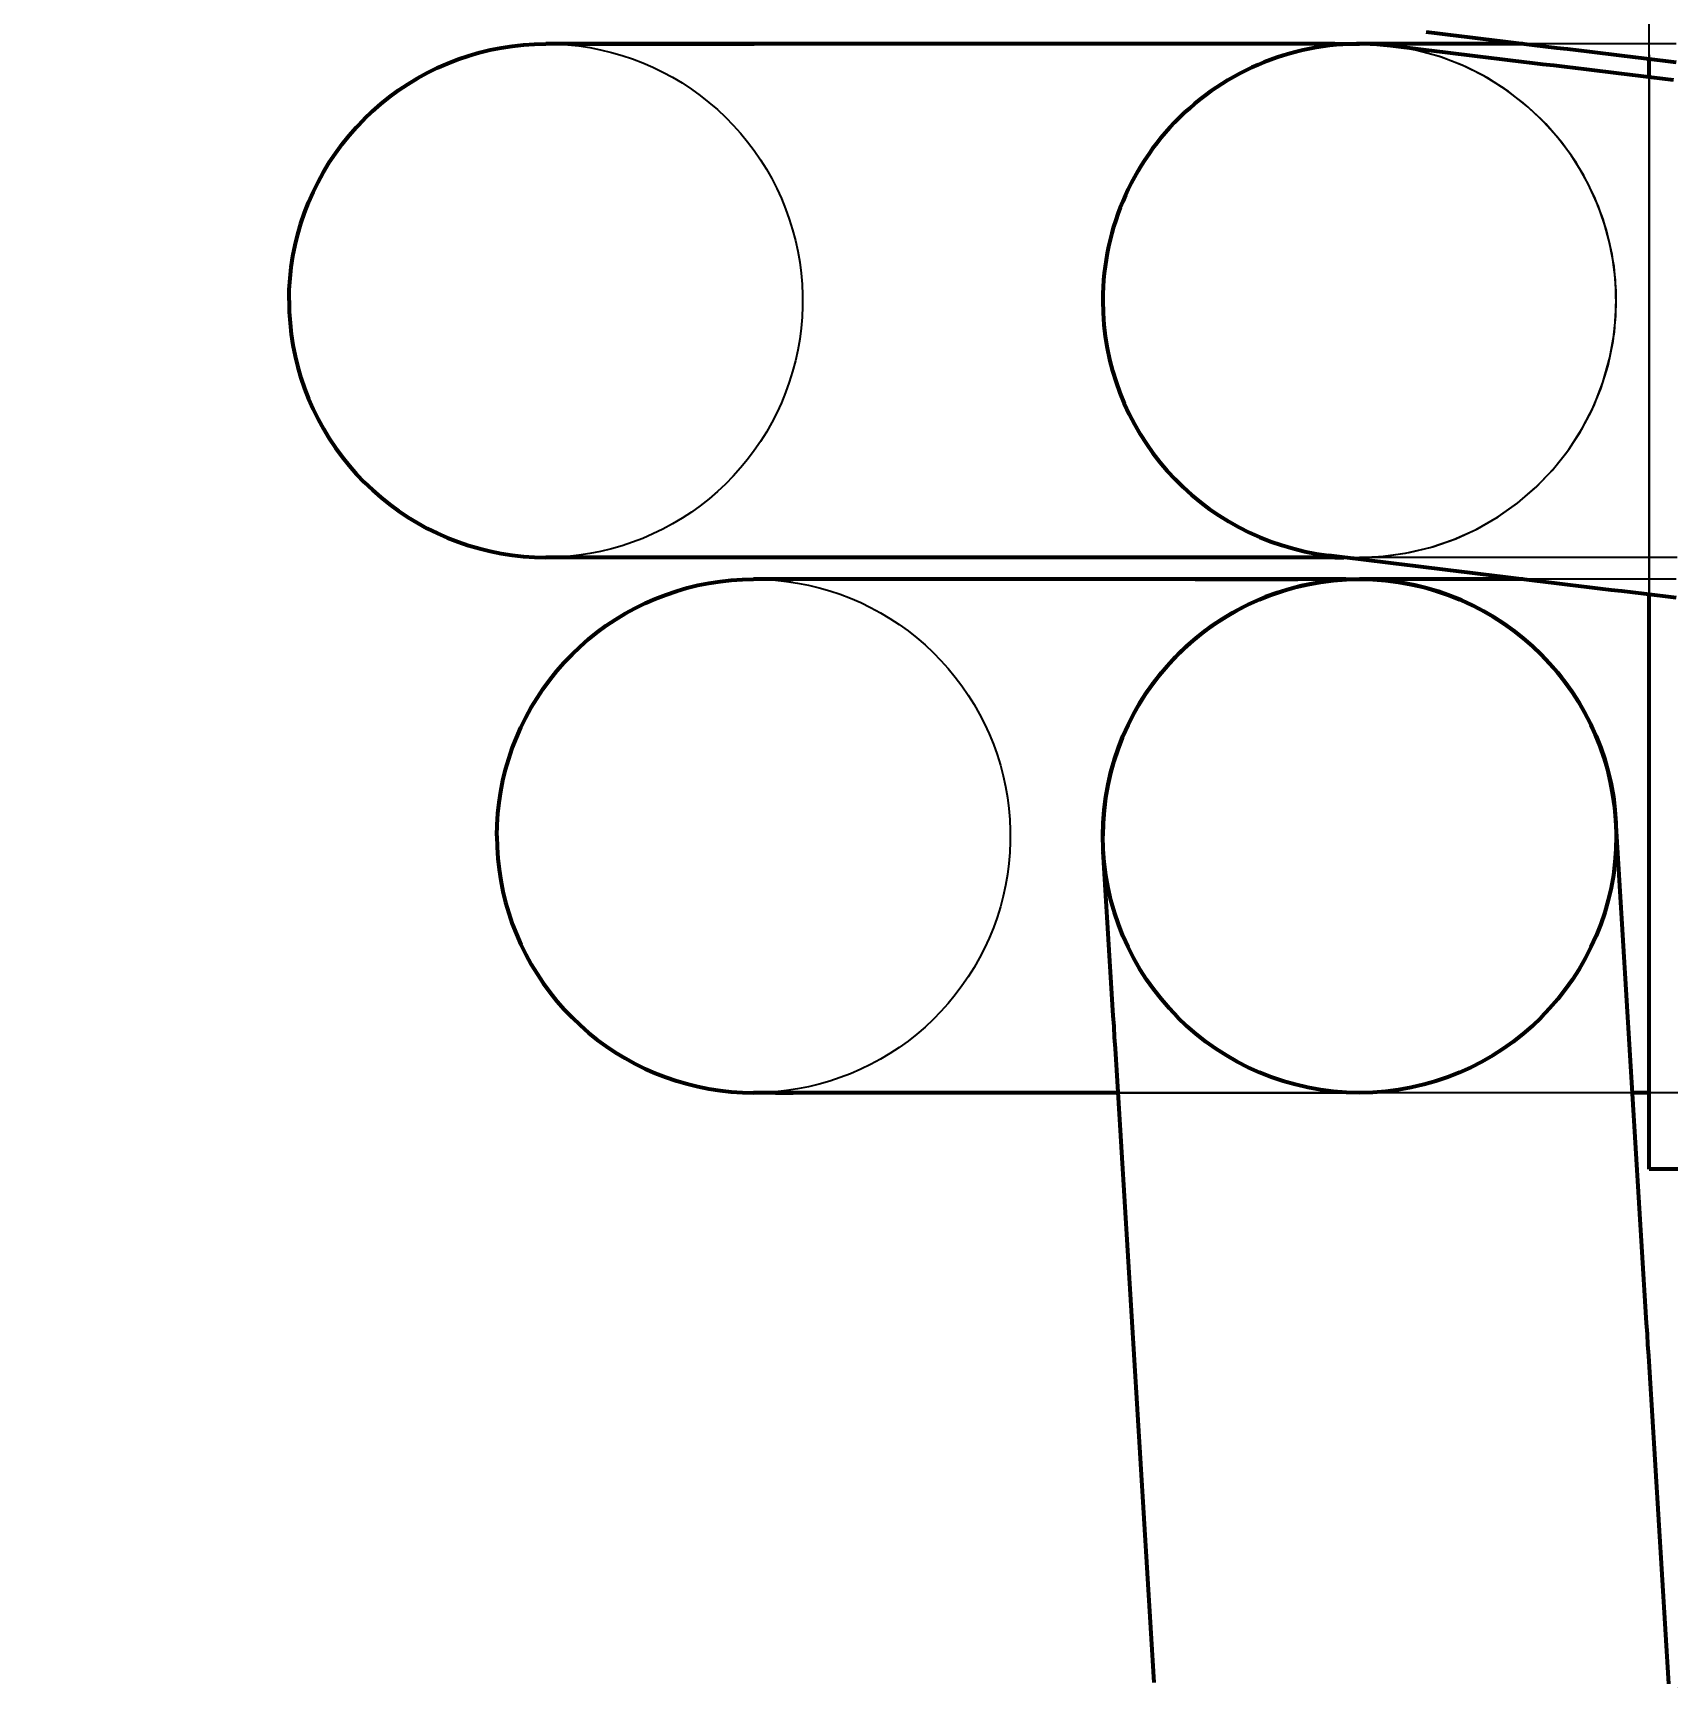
# Model space of a CAD drawing. Header units: millimetres. Extents: x 0 to 2382, y 0 to 420.
# Drawn here: x 145.69 to 153.18, y 153.54 to 161.08 of the extents above; entities that cross this region are included whole.
import ezdxf

# ---------------------------------------------------------------- set-up
doc = ezdxf.new("R2010")
doc.units = ezdxf.units.MM
doc.linetypes.add('IRAM-E-TRAZOS', pattern=[5, 4, -1])
doc.layers.add('01-VISIBLE', color=7, linetype='CONTINUOUS', lineweight=70)
doc.layers.add('02-OCULTA', color=4, linetype='IRAM-E-TRAZOS', lineweight=35)

msp = doc.modelspace()

# ---------------------------------------------------------------- linework, layer by layer
at = {"layer": '01-VISIBLE'}
for p, q in [((148.2161, 161.0281), (148.2046, 161.0281)), ((150.6034, 161.0281), (148.9962, 161.0281)), ((151.6522, 161.0281), (151.4477, 161.0281)), ((153.0909, 160.875), (153.0909, 160.9575)), ((148.2161, 158.6781), (148.2046, 158.6781)), ((150.6034, 158.6781), (148.9962, 158.6781)), ((151.6522, 158.6781), (151.4477, 158.6781)), ((149.1745, 158.5781), (149.0924, 158.5781)), ((149.0924, 158.5781), (149.1745, 158.5781)), ((151.0134, 158.5781), (149.6453, 158.5781)), ((151.7036, 158.5781), (151.4842, 158.5781)), ((153.0909, 155.8781), (153.0909, 158.5075)), ((149.1745, 156.2281), (149.0924, 156.2281)), ((149.0924, 156.2281), (149.1745, 156.2281)), ((150.6607, 156.2281), (149.6453, 156.2281)), ((160.0355, 155.8781), (153.0909, 155.8781))]:
    msp.add_line(p, q, dxfattribs=at)
for points in [[(153.2155, 160.9423), (153.1657, 160.9483), (153.116, 160.9544), (153.0662, 160.9605), (153.0165, 160.9666), (152.9667, 160.9727), (152.917, 160.9787), (152.8672, 160.9848), (152.8175, 160.9909), (152.7677, 160.997), (152.7179, 161.0031), (152.6682, 161.0091), (152.6184, 161.0152), (152.5687, 161.0213), (152.5189, 161.0274), (152.4692, 161.0335), (152.4194, 161.0395), (152.3697, 161.0456), (152.3199, 161.0517), (152.2701, 161.0578), (152.2204, 161.0639), (152.1706, 161.0699), (152.1209, 161.076), (152.0711, 161.0821)], [(146.8671, 159.8531), (146.8682, 159.9044), (146.8716, 159.9555), (146.8772, 160.0065), (146.885, 160.0572), (146.895, 160.1074), (146.9072, 160.1572), (146.9215, 160.2065), (146.938, 160.255), (146.9566, 160.3028), (146.9772, 160.3497), (146.9999, 160.3957), (147.0245, 160.4406), (147.0511, 160.4845), (147.0796, 160.5271), (147.1099, 160.5684), (147.142, 160.6084), (147.1758, 160.647), (147.2113, 160.684), (147.2483, 160.7194), (147.2868, 160.7532), (147.3268, 160.7853), (147.3682, 160.8156), (147.4108, 160.8441), (147.4546, 160.8707), (147.4996, 160.8954), (147.5455, 160.918), (147.5925, 160.9387), (147.6402, 160.9573), (147.6888, 160.9737), (147.738, 160.9881), (147.7878, 161.0003), (147.8381, 161.0103), (147.8887, 161.0181), (147.9397, 161.0237), (147.9909, 161.027), (148.0421, 161.0281)], [(148.2046, 161.0281), (148.1776, 161.0281), (148.1505, 161.0281), (148.1234, 161.0281), (148.0963, 161.0281), (148.0692, 161.0281), (148.0421, 161.0281)], [(148.2046, 161.0281), (148.1776, 161.0281), (148.1505, 161.0281), (148.1234, 161.0281), (148.0963, 161.0281), (148.0692, 161.0281), (148.0421, 161.0281)], [(148.2052, 161.0281), (148.2579, 161.0281), (148.3107, 161.0281), (148.3634, 161.0281), (148.4161, 161.0281), (148.4689, 161.0281), (148.5216, 161.0281), (148.5743, 161.0281), (148.6271, 161.0281), (148.6798, 161.0281), (148.7325, 161.0281), (148.7852, 161.0281), (148.838, 161.0281), (148.8907, 161.0281), (148.9434, 161.0281), (148.9962, 161.0281)], [(148.9962, 161.0281), (148.9442, 161.0281), (148.8922, 161.0281), (148.8402, 161.0281), (148.7882, 161.0281), (148.7362, 161.0281), (148.6842, 161.0281), (148.6322, 161.0281), (148.5802, 161.0281), (148.5282, 161.0281), (148.4762, 161.0281), (148.4242, 161.0281), (148.3722, 161.0281), (148.3202, 161.0281), (148.2681, 161.0281), (148.2161, 161.0281)], [(151.4477, 161.0281), (151.3949, 161.0281), (151.3421, 161.0281), (151.2894, 161.0281), (151.2366, 161.0281), (151.1838, 161.0281), (151.1311, 161.0281), (151.0783, 161.0281), (151.0255, 161.0281), (150.9728, 161.0281), (150.92, 161.0281), (150.8672, 161.0281), (150.8145, 161.0281), (150.7617, 161.0281), (150.7089, 161.0281), (150.6562, 161.0281), (150.6034, 161.0281)], [(151.6522, 161.0281), (151.6712, 161.0281), (151.6901, 161.0281), (151.709, 161.0281), (151.728, 161.0281), (151.7469, 161.0281), (151.7659, 161.0281)], [(152.5127, 161.0281), (152.4593, 161.0281), (152.406, 161.0281), (152.3527, 161.0281), (152.2993, 161.0281), (152.246, 161.0281), (152.1926, 161.0281), (152.1393, 161.0281), (152.0859, 161.0281), (152.0326, 161.0281), (151.9792, 161.0281), (151.9259, 161.0281), (151.8725, 161.0281), (151.8192, 161.0281), (151.7659, 161.0281)], [(153.202, 160.8614), (153.1522, 160.8675), (153.1025, 160.8735), (153.0527, 160.8796), (153.003, 160.8857), (152.9532, 160.8918), (152.9035, 160.8979), (152.8537, 160.9039), (152.804, 160.91), (152.7542, 160.9161), (152.7044, 160.9222), (152.6547, 160.9283), (152.6049, 160.9343), (152.5552, 160.9404), (152.5054, 160.9465), (152.4557, 160.9526), (152.4059, 160.9587), (152.3562, 160.9647), (152.3064, 160.9708), (152.2567, 160.9769), (152.2069, 160.983), (152.1571, 160.9891), (152.1074, 160.9951), (152.0576, 161.0012), (152.0079, 161.0073), (151.9581, 161.0134), (151.9084, 161.0195)], [(146.8671, 159.8531), (146.8682, 159.8019), (146.8716, 159.7507), (146.8772, 159.6998), (146.885, 159.6491), (146.895, 159.5988), (146.9072, 159.549), (146.9215, 159.4998), (146.938, 159.4513), (146.9566, 159.4035), (146.9772, 159.3566), (146.9999, 159.3106), (147.0245, 159.2656), (147.0511, 159.2218), (147.0796, 159.1792), (147.1099, 159.1378), (147.142, 159.0979), (147.1758, 159.0593), (147.2113, 159.0223), (147.2483, 158.9868), (147.2868, 158.953), (147.3268, 158.9209), (147.3682, 158.8906), (147.4108, 158.8621), (147.4546, 158.8356), (147.4996, 158.8109), (147.5455, 158.7882), (147.5925, 158.7676), (147.6402, 158.749), (147.6888, 158.7325), (147.738, 158.7182), (147.7878, 158.706), (147.8381, 158.696), (147.8887, 158.6882), (147.9397, 158.6826), (147.9909, 158.6792), (148.0421, 158.6781)], [(148.2046, 158.6781), (148.1776, 158.6781), (148.1505, 158.6781), (148.1234, 158.6781), (148.0963, 158.6781), (148.0692, 158.6781), (148.0421, 158.6781)], [(148.2046, 158.6781), (148.1776, 158.6781), (148.1505, 158.6781), (148.1234, 158.6781), (148.0963, 158.6781), (148.0692, 158.6781), (148.0421, 158.6781)], [(148.9962, 158.6781), (148.9442, 158.6781), (148.8922, 158.6781), (148.8402, 158.6781), (148.7882, 158.6781), (148.7362, 158.6781), (148.6842, 158.6781), (148.6322, 158.6781), (148.5802, 158.6781), (148.5282, 158.6781), (148.4762, 158.6781), (148.4242, 158.6781), (148.3722, 158.6781), (148.3202, 158.6781), (148.2681, 158.6781), (148.2161, 158.6781)], [(151.4477, 158.6781), (151.3949, 158.6781), (151.3421, 158.6781), (151.2894, 158.6781), (151.2366, 158.6781), (151.1838, 158.6781), (151.1311, 158.6781), (151.0783, 158.6781), (151.0255, 158.6781), (150.9728, 158.6781), (150.92, 158.6781), (150.8672, 158.6781), (150.8145, 158.6781), (150.7617, 158.6781), (150.7089, 158.6781), (150.6562, 158.6781), (150.6034, 158.6781)], [(153.2155, 158.4923), (153.1657, 158.4983), (153.116, 158.5044), (153.0662, 158.5105), (153.0165, 158.5166), (152.9667, 158.5227), (152.917, 158.5287), (152.8672, 158.5348), (152.8175, 158.5409), (152.7677, 158.547), (152.7179, 158.5531), (152.6682, 158.5591), (152.6184, 158.5652), (152.5687, 158.5713), (152.5189, 158.5774), (152.4692, 158.5835), (152.4194, 158.5895), (152.3697, 158.5956), (152.3199, 158.6017), (152.2701, 158.6078), (152.2204, 158.6139), (152.1706, 158.6199), (152.1209, 158.626), (152.0711, 158.6321), (152.0214, 158.6382), (151.9716, 158.6442), (151.9219, 158.6503), (151.8721, 158.6564), (151.8224, 158.6625), (151.7726, 158.6686), (151.7228, 158.6746), (151.6731, 158.6807), (151.6233, 158.6868)], [(151.6522, 158.6781), (151.6592, 158.6781), (151.6663, 158.6781), (151.6733, 158.6781), (151.6803, 158.6781), (151.6873, 158.6781), (151.6943, 158.6781)], [(147.8177, 157.4031), (147.8188, 157.4544), (147.8222, 157.5055), (147.8278, 157.5565), (147.8356, 157.6072), (147.8456, 157.6574), (147.8578, 157.7072), (147.8721, 157.7565), (147.8886, 157.805), (147.9072, 157.8528), (147.9278, 157.8997), (147.9505, 157.9457), (147.9752, 157.9906), (148.0017, 158.0345), (148.0302, 158.0771), (148.0605, 158.1184), (148.0926, 158.1584), (148.1264, 158.197), (148.1619, 158.234), (148.1989, 158.2694), (148.2375, 158.3032), (148.2774, 158.3353), (148.3188, 158.3656), (148.3614, 158.3941), (148.4052, 158.4207), (148.4502, 158.4454), (148.4962, 158.468), (148.5431, 158.4887), (148.5909, 158.5073), (148.6394, 158.5237), (148.6886, 158.5381), (148.7384, 158.5503), (148.7887, 158.5603), (148.8394, 158.5681), (148.8903, 158.5737), (148.9415, 158.577), (148.9927, 158.5781)], [(149.0924, 158.5781), (149.0758, 158.5781), (149.0592, 158.5781), (149.0425, 158.5781), (149.0259, 158.5781), (149.0093, 158.5781), (148.9927, 158.5781)], [(149.0924, 158.5781), (149.0758, 158.5781), (149.0592, 158.5781), (149.0425, 158.5781), (149.0259, 158.5781), (149.0093, 158.5781), (148.9927, 158.5781)], [(149.6453, 158.5781), (149.593, 158.5781), (149.5407, 158.5781), (149.4884, 158.5781), (149.4361, 158.5781), (149.3838, 158.5781), (149.3315, 158.5781), (149.2792, 158.5781), (149.2268, 158.5781), (149.1745, 158.5781)], [(151.4842, 158.5781), (151.4319, 158.5781), (151.3795, 158.5781), (151.3272, 158.5781), (151.2749, 158.5781), (151.2226, 158.5781), (151.1703, 158.5781), (151.118, 158.5781), (151.0657, 158.5781), (151.0134, 158.5781)], [(151.0134, 158.5781), (151.0657, 158.5781), (151.118, 158.5781), (151.1703, 158.5781), (151.2226, 158.5781), (151.2749, 158.5781), (151.3272, 158.5781), (151.3795, 158.5781), (151.4319, 158.5781), (151.4842, 158.5781)], [(151.7036, 158.5781), (151.714, 158.5781), (151.7243, 158.5781), (151.7347, 158.5781), (151.7451, 158.5781), (151.7555, 158.5781), (151.7659, 158.5781)], [(152.5127, 158.5781), (152.4593, 158.5781), (152.406, 158.5781), (152.3527, 158.5781), (152.2993, 158.5781), (152.246, 158.5781), (152.1926, 158.5781), (152.1393, 158.5781), (152.0859, 158.5781), (152.0326, 158.5781), (151.9792, 158.5781), (151.9259, 158.5781), (151.8725, 158.5781), (151.8192, 158.5781), (151.7659, 158.5781)], [(153.1811, 153.5231), (153.178, 153.5732), (153.1749, 153.6232), (153.1719, 153.6732), (153.1688, 153.7232), (153.1657, 153.7733), (153.1627, 153.8233), (153.1596, 153.8733), (153.1565, 153.9233), (153.1534, 153.9734), (153.1504, 154.0234), (153.1473, 154.0734), (153.1442, 154.1234), (153.1412, 154.1735), (153.1381, 154.2235), (153.135, 154.2735), (153.132, 154.3235), (153.1289, 154.3736), (153.1258, 154.4236), (153.1228, 154.4736), (153.1197, 154.5236), (153.1166, 154.5737), (153.1136, 154.6237), (153.1105, 154.6737), (153.1074, 154.7237), (153.1043, 154.7738), (153.1013, 154.8238), (153.0982, 154.8738), (153.0951, 154.9238), (153.0921, 154.9739), (153.089, 155.0239), (153.0859, 155.0739), (153.0829, 155.1239), (153.0798, 155.1739), (153.0767, 155.224), (153.0737, 155.274), (153.0706, 155.324), (153.0675, 155.374), (153.0645, 155.4241), (153.0614, 155.4741), (153.0583, 155.5241), (153.0553, 155.5741), (153.0522, 155.6242), (153.0491, 155.6742), (153.046, 155.7242), (153.043, 155.7742), (153.0399, 155.8243), (153.0368, 155.8743), (153.0338, 155.9243), (153.0307, 155.9743), (153.0276, 156.0244), (153.0246, 156.0744), (153.0215, 156.1244), (153.0184, 156.1744), (153.0154, 156.2245), (153.0123, 156.2745), (153.0092, 156.3245), (153.0062, 156.3745), (153.0031, 156.4246), (153, 156.4746), (152.9969, 156.5246), (152.9939, 156.5746), (152.9908, 156.6247), (152.9877, 156.6747), (152.9847, 156.7247), (152.9816, 156.7747), (152.9785, 156.8248), (152.9755, 156.8748), (152.9724, 156.9248), (152.9693, 156.9748), (152.9663, 157.0249), (152.9632, 157.0749), (152.9601, 157.1249), (152.9571, 157.1749), (152.954, 157.225), (152.9509, 157.275), (152.9479, 157.325), (152.9448, 157.375), (152.9417, 157.425), (152.9386, 157.4751)], [(147.8177, 157.4031), (147.8188, 157.3519), (147.8222, 157.3007), (147.8278, 157.2498), (147.8356, 157.1991), (147.8456, 157.1488), (147.8578, 157.099), (147.8721, 157.0498), (147.8886, 157.0013), (147.9072, 156.9535), (147.9278, 156.9066), (147.9505, 156.8606), (147.9752, 156.8156), (148.0017, 156.7718), (148.0302, 156.7292), (148.0605, 156.6878), (148.0926, 156.6479), (148.1264, 156.6093), (148.1619, 156.5723), (148.1989, 156.5368), (148.2375, 156.503), (148.2774, 156.4709), (148.3188, 156.4406), (148.3614, 156.4121), (148.4052, 156.3856), (148.4502, 156.3609), (148.4962, 156.3382), (148.5431, 156.3176), (148.5909, 156.299), (148.6394, 156.2825), (148.6886, 156.2682), (148.7384, 156.256), (148.7887, 156.246), (148.8394, 156.2382), (148.8903, 156.2326), (148.9415, 156.2292), (148.9927, 156.2281)], [(150.8263, 153.5293), (150.8232, 153.5794), (150.8201, 153.6294), (150.8171, 153.6794), (150.814, 153.7294), (150.8109, 153.7795), (150.8079, 153.8295), (150.8048, 153.8795), (150.8017, 153.9295), (150.7986, 153.9796), (150.7956, 154.0296), (150.7925, 154.0796), (150.7894, 154.1296), (150.7864, 154.1797), (150.7833, 154.2297), (150.7802, 154.2797), (150.7772, 154.3297), (150.7741, 154.3798), (150.771, 154.4298), (150.768, 154.4798), (150.7649, 154.5298), (150.7618, 154.5798), (150.7588, 154.6299), (150.7557, 154.6799), (150.7526, 154.7299), (150.7496, 154.7799), (150.7465, 154.83), (150.7434, 154.88), (150.7403, 154.93), (150.7373, 154.98), (150.7342, 155.0301), (150.7311, 155.0801), (150.7281, 155.1301), (150.725, 155.1801), (150.7219, 155.2302), (150.7189, 155.2802), (150.7158, 155.3302), (150.7127, 155.3802), (150.7097, 155.4303), (150.7066, 155.4803), (150.7035, 155.5303), (150.7005, 155.5803), (150.6974, 155.6304), (150.6943, 155.6804), (150.6912, 155.7304), (150.6882, 155.7804), (150.6851, 155.8305), (150.682, 155.8805), (150.679, 155.9305), (150.6759, 155.9805), (150.6728, 156.0306), (150.6698, 156.0806), (150.6667, 156.1306), (150.6636, 156.1806), (150.6606, 156.2307), (150.6575, 156.2807), (150.6544, 156.3307), (150.6514, 156.3807), (150.6483, 156.4308), (150.6452, 156.4808), (150.6422, 156.5308), (150.6391, 156.5808), (150.636, 156.6309), (150.6329, 156.6809), (150.6299, 156.7309), (150.6268, 156.7809), (150.6237, 156.8309), (150.6207, 156.881), (150.6176, 156.931), (150.6145, 156.981), (150.6115, 157.031), (150.6084, 157.0811), (150.6053, 157.1311), (150.6023, 157.1811), (150.5992, 157.2311), (150.5961, 157.2812), (150.5931, 157.3312)], [(149.0924, 156.2281), (149.0758, 156.2281), (149.0592, 156.2281), (149.0425, 156.2281), (149.0259, 156.2281), (149.0093, 156.2281), (148.9927, 156.2281)], [(149.0924, 156.2281), (149.0758, 156.2281), (149.0592, 156.2281), (149.0425, 156.2281), (149.0259, 156.2281), (149.0093, 156.2281), (148.9927, 156.2281)], [(149.6453, 156.2281), (149.593, 156.2281), (149.5407, 156.2281), (149.4884, 156.2281), (149.4361, 156.2281), (149.3838, 156.2281), (149.3315, 156.2281), (149.2792, 156.2281), (149.2268, 156.2281), (149.1745, 156.2281)], [(153.0909, 156.2281), (153.0782, 156.2281), (153.0656, 156.2281), (153.053, 156.2281), (153.0404, 156.2281), (153.0278, 156.2281), (153.0151, 156.2281)]]:
    msp.add_lwpolyline(points, dxfattribs=at)
msp.add_circle((151.7659, 157.4031), 1.175, dxfattribs=at)
for centre, start, end in [((151.7659, 159.8531), 83.03331, -180), ((151.7659, 159.8531), 83.03331, 90), ((151.7659, 159.8531), 83.03331, 90), ((151.7659, 159.8531), 83.03331, 90), ((151.7659, 159.8531), 83.03115, 83.03331), ((151.7659, 159.8531), -180, -96.96669), ((151.7659, 159.8531), 180, -96.96668), ((151.7659, 157.4031), 3.51018, 180)]:
    msp.add_arc(centre, 1.175, start, end, dxfattribs=at)
at = {"layer": '02-OCULTA'}
for p, q in [((153.0909, 165.9781), (153.0909, 155.8781)), ((153.0909, 165.9781), (153.0909, 155.8781)), ((153.0909, 155.8781), (153.0909, 165.9781)), ((153.0909, 160.9575), (153.0909, 163.325)), ((148.2046, 161.0281), (148.2052, 161.0281)), ((149.022, 161.0281), (150.6034, 161.0281)), ((151.4477, 161.0281), (151.6522, 161.0281)), ((153.0909, 158.5075), (153.0909, 160.875)), ((148.2046, 158.6781), (148.2052, 158.6781)), ((149.022, 158.6781), (150.6034, 158.6781)), ((151.4477, 158.6781), (151.6522, 158.6781)), ((149.6453, 158.5781), (151.0134, 158.5781)), ((151.4842, 158.5781), (151.7036, 158.5781)), ((149.6453, 156.2281), (151.0134, 156.2281)), ((151.0134, 156.2281), (150.6607, 156.2281)), ((151.7036, 156.2281), (151.4842, 156.2281)), ((151.4842, 156.2281), (151.7036, 156.2281)), ((153.0909, 155.8781), (170.4909, 155.8781)), ((170.4909, 155.8781), (153.0909, 155.8781)), ((153.0909, 155.8781), (170.4909, 155.8781))]:
    msp.add_line(p, q, dxfattribs=at)
for points in [[(148.0421, 161.0281), (148.0927, 161.027), (148.1431, 161.0238), (148.1934, 161.0184), (148.2434, 161.0108), (148.293, 161.001), (148.3422, 160.9892), (148.3908, 160.9752), (148.4387, 160.9592), (148.4859, 160.9411), (148.5323, 160.921), (148.5778, 160.8989), (148.6223, 160.8749), (148.6657, 160.849), (148.708, 160.8212), (148.749, 160.7917), (148.7887, 160.7604), (148.8271, 160.7275), (148.864, 160.6929), (148.8993, 160.6567), (148.9331, 160.6191), (148.9653, 160.5801), (148.9957, 160.5397), (149.0243, 160.498), (149.0512, 160.4552), (149.0761, 160.4112), (149.0992, 160.3662), (149.1203, 160.3202), (149.1394, 160.2734), (149.1564, 160.2258), (149.1714, 160.1775), (149.1844, 160.1287), (149.1952, 160.0793), (149.2038, 160.0294), (149.2103, 159.9793), (149.2147, 159.9289), (149.2168, 159.8784), (149.2168, 159.8278), (149.2147, 159.7773), (149.2103, 159.727), (149.2038, 159.6768), (149.1952, 159.627), (149.1844, 159.5776), (149.1714, 159.5287), (149.1564, 159.4804), (149.1394, 159.4328), (149.1203, 159.386), (149.0992, 159.3401), (149.0761, 159.2951), (149.0512, 159.2511), (149.0243, 159.2082), (148.9957, 159.1666), (148.9653, 159.1262), (148.9331, 159.0871), (148.8993, 159.0495), (148.864, 159.0134), (148.8271, 158.9788), (148.7888, 158.9458), (148.749, 158.9146), (148.708, 158.885), (148.6657, 158.8573), (148.6223, 158.8314), (148.5778, 158.8073), (148.5323, 158.7853), (148.4859, 158.7652), (148.4387, 158.7471), (148.3908, 158.731), (148.3422, 158.7171), (148.293, 158.7052), (148.2434, 158.6955), (148.1934, 158.6879), (148.1431, 158.6825), (148.0927, 158.6792), (148.0421, 158.6781)], [(148.9962, 161.0281), (149.0005, 161.0281), (149.0048, 161.0281), (149.0091, 161.0281), (149.0134, 161.0281), (149.0177, 161.0281), (149.022, 161.0281)], [(150.6034, 161.0281), (150.6562, 161.0281), (150.7089, 161.0281), (150.7617, 161.0281), (150.8145, 161.0281), (150.8672, 161.0281), (150.92, 161.0281), (150.9728, 161.0281), (151.0255, 161.0281), (151.0783, 161.0281), (151.1311, 161.0281), (151.1838, 161.0281), (151.2366, 161.0281), (151.2894, 161.0281), (151.3421, 161.0281), (151.3949, 161.0281), (151.4477, 161.0281)], [(151.6522, 161.0281), (151.6712, 161.0281), (151.6901, 161.0281), (151.709, 161.0281), (151.728, 161.0281), (151.7469, 161.0281), (151.7659, 161.0281)], [(153.2148, 161.0281), (153.1647, 161.0281), (153.1145, 161.0281), (153.0644, 161.0281), (153.0142, 161.0281), (152.9641, 161.0281), (152.9139, 161.0281), (152.8638, 161.0281), (152.8136, 161.0281), (152.7635, 161.0281), (152.7133, 161.0281), (152.6632, 161.0281), (152.613, 161.0281), (152.5628, 161.0281), (152.5127, 161.0281)], [(148.2052, 158.6781), (148.2563, 158.6781), (148.3073, 158.6781), (148.3584, 158.6781), (148.4094, 158.6781), (148.4605, 158.6781), (148.5115, 158.6781), (148.5626, 158.6781), (148.6136, 158.6781), (148.6647, 158.6781), (148.7157, 158.6781), (148.7668, 158.6781), (148.8178, 158.6781), (148.8689, 158.6781), (148.9199, 158.6781), (148.971, 158.6781), (149.022, 158.6781)], [(150.6034, 158.6781), (150.6562, 158.6781), (150.7089, 158.6781), (150.7617, 158.6781), (150.8145, 158.6781), (150.8672, 158.6781), (150.92, 158.6781), (150.9728, 158.6781), (151.0255, 158.6781), (151.0783, 158.6781), (151.1311, 158.6781), (151.1838, 158.6781), (151.2366, 158.6781), (151.2894, 158.6781), (151.3421, 158.6781), (151.3949, 158.6781), (151.4477, 158.6781)], [(151.6522, 158.6781), (151.6712, 158.6781), (151.6901, 158.6781), (151.709, 158.6781), (151.728, 158.6781), (151.7469, 158.6781), (151.7659, 158.6781)], [(151.6943, 158.6781), (151.7062, 158.6781), (151.7182, 158.6781), (151.7301, 158.6781), (151.742, 158.6781), (151.7539, 158.6781), (151.7659, 158.6781)], [(153.2195, 158.6781), (153.1694, 158.6781), (153.1192, 158.6781), (153.0691, 158.6781), (153.019, 158.6781), (152.9689, 158.6781), (152.9187, 158.6781), (152.8686, 158.6781), (152.8185, 158.6781), (152.7684, 158.6781), (152.7182, 158.6781), (152.6681, 158.6781), (152.618, 158.6781), (152.5679, 158.6781), (152.5177, 158.6781), (152.4676, 158.6781), (152.4175, 158.6781), (152.3674, 158.6781), (152.3172, 158.6781), (152.2671, 158.6781), (152.217, 158.6781), (152.1669, 158.6781), (152.1167, 158.6781), (152.0666, 158.6781), (152.0165, 158.6781), (151.9664, 158.6781), (151.9162, 158.6781), (151.8661, 158.6781), (151.816, 158.6781), (151.7659, 158.6781)], [(148.9927, 158.5781), (149.0433, 158.577), (149.0937, 158.5738), (149.144, 158.5684), (149.194, 158.5608), (149.2436, 158.551), (149.2928, 158.5392), (149.3414, 158.5252), (149.3893, 158.5092), (149.4365, 158.4911), (149.4829, 158.471), (149.5284, 158.4489), (149.5729, 158.4249), (149.6163, 158.399), (149.6586, 158.3712), (149.6996, 158.3417), (149.7394, 158.3104), (149.7777, 158.2775), (149.8146, 158.2429), (149.85, 158.2067), (149.8837, 158.1691), (149.9159, 158.1301), (149.9463, 158.0897), (149.9749, 158.048), (150.0018, 158.0052), (150.0267, 157.9612), (150.0498, 157.9162), (150.0709, 157.8702), (150.09, 157.8234), (150.1071, 157.7758), (150.1221, 157.7275), (150.135, 157.6787), (150.1458, 157.6293), (150.1544, 157.5794), (150.1609, 157.5293), (150.1653, 157.4789), (150.1675, 157.4284), (150.1675, 157.3779), (150.1653, 157.3273), (150.1609, 157.277), (150.1544, 157.2268), (150.1458, 157.177), (150.135, 157.1276), (150.1221, 157.0787), (150.1071, 157.0304), (150.09, 156.9828), (150.0709, 156.936), (150.0498, 156.8901), (150.0267, 156.8451), (150.0018, 156.8011), (149.9749, 156.7582), (149.9463, 156.7166), (149.9159, 156.6762), (149.8837, 156.6371), (149.85, 156.5995), (149.8146, 156.5634), (149.7777, 156.5288), (149.7394, 156.4958), (149.6996, 156.4646), (149.6586, 156.435), (149.6163, 156.4073), (149.5729, 156.3814), (149.5284, 156.3573), (149.4829, 156.3353), (149.4365, 156.3152), (149.3893, 156.2971), (149.3414, 156.281), (149.2928, 156.2671), (149.2436, 156.2552), (149.194, 156.2455), (149.144, 156.2379), (149.0937, 156.2325), (149.0433, 156.2292), (148.9927, 156.2281)], [(149.1745, 158.5781), (149.2268, 158.5781), (149.2792, 158.5781), (149.3315, 158.5781), (149.3838, 158.5781), (149.4361, 158.5781), (149.4884, 158.5781), (149.5407, 158.5781), (149.593, 158.5781), (149.6453, 158.5781)], [(151.7036, 158.5781), (151.714, 158.5781), (151.7243, 158.5781), (151.7347, 158.5781), (151.7451, 158.5781), (151.7555, 158.5781), (151.7659, 158.5781)], [(153.2148, 158.5781), (153.1647, 158.5781), (153.1145, 158.5781), (153.0644, 158.5781), (153.0142, 158.5781), (152.9641, 158.5781), (152.9139, 158.5781), (152.8638, 158.5781), (152.8136, 158.5781), (152.7635, 158.5781), (152.7133, 158.5781), (152.6632, 158.5781), (152.613, 158.5781), (152.5628, 158.5781), (152.5127, 158.5781)], [(149.1745, 156.2281), (149.2268, 156.2281), (149.2792, 156.2281), (149.3315, 156.2281), (149.3838, 156.2281), (149.4361, 156.2281), (149.4884, 156.2281), (149.5407, 156.2281), (149.593, 156.2281), (149.6453, 156.2281)], [(151.4842, 156.2281), (151.4319, 156.2281), (151.3795, 156.2281), (151.3272, 156.2281), (151.2749, 156.2281), (151.2226, 156.2281), (151.1703, 156.2281), (151.118, 156.2281), (151.0657, 156.2281), (151.0134, 156.2281)], [(151.0134, 156.2281), (151.0657, 156.2281), (151.118, 156.2281), (151.1703, 156.2281), (151.2226, 156.2281), (151.2749, 156.2281), (151.3272, 156.2281), (151.3795, 156.2281), (151.4319, 156.2281), (151.4842, 156.2281)], [(151.7036, 156.2281), (151.714, 156.2281), (151.7243, 156.2281), (151.7347, 156.2281), (151.7451, 156.2281), (151.7555, 156.2281), (151.7659, 156.2281)], [(151.7036, 156.2281), (151.714, 156.2281), (151.7243, 156.2281), (151.7347, 156.2281), (151.7451, 156.2281), (151.7555, 156.2281), (151.7659, 156.2281)], [(153.0151, 156.2281), (152.9631, 156.2281), (152.911, 156.2281), (152.859, 156.2281), (152.8069, 156.2281), (152.7549, 156.2281), (152.7028, 156.2281), (152.6508, 156.2281), (152.5987, 156.2281), (152.5467, 156.2281), (152.4946, 156.2281), (152.4425, 156.2281), (152.3905, 156.2281), (152.3384, 156.2281), (152.2864, 156.2281), (152.2343, 156.2281), (152.1823, 156.2281), (152.1302, 156.2281), (152.0782, 156.2281), (152.0261, 156.2281), (151.9741, 156.2281), (151.922, 156.2281), (151.87, 156.2281), (151.8179, 156.2281), (151.7659, 156.2281)], [(153.4109, 156.2281), (153.3575, 156.2281), (153.3042, 156.2281), (153.2509, 156.2281), (153.1975, 156.2281), (153.1442, 156.2281), (153.0909, 156.2281)]]:
    msp.add_lwpolyline(points, dxfattribs=at)
for centre, radius in [((151.7659, 157.4031), 1.175), ((161.7909, 139.8781), 16.096), ((161.7909, 139.8781), 16), ((161.7909, 139.8781), 16), ((161.7909, 139.8781), 16), ((161.7909, 139.8781), 15.68), ((161.7909, 139.8781), 15.68), ((161.7909, 139.8781), 15.68), ((161.7909, 139.8781), 15.68), ((161.7909, 139.8781), 15.68), ((161.7909, 139.8781), 15.68), ((161.7909, 139.8781), 15.68), ((161.7909, 139.8781), 15.68), ((161.7909, 139.8781), 15.36), ((161.7909, 139.8781), 15.36), ((161.7909, 139.8781), 15.36), ((161.7909, 139.8781), 15.36)]:
    msp.add_circle(centre, radius, dxfattribs=at)
for centre, start, end in [((151.7659, 159.8531), 90, 180), ((151.7659, 159.8531), 90, 180), ((151.7659, 159.8531), 90, 180), ((151.7659, 159.8531), -96.96669, 83.03115), ((151.7659, 159.8531), -90, 83.03331), ((151.7659, 159.8531), -90, 83.03331), ((151.7659, 159.8531), -90, 83.03331), ((151.7659, 159.8531), 180, -90), ((151.7659, 159.8531), 180, -90), ((151.7659, 159.8531), -96.96668, -90), ((151.7659, 157.4031), 90, 180), ((151.7659, 157.4031), 90, 180), ((151.7659, 157.4031), 90, 180), ((151.7659, 157.4031), -90, 90), ((151.7659, 157.4031), -90, 90), ((151.7659, 157.4031), -90, 90), ((151.7659, 157.4031), -176.48982, 3.51018), ((151.7659, 157.4031), 180, -90), ((151.7659, 157.4031), 180, -90), ((151.7659, 157.4031), 180, -90)]:
    msp.add_arc(centre, 1.175, start, end, dxfattribs=at)

doc.saveas('drawing.dxf')
